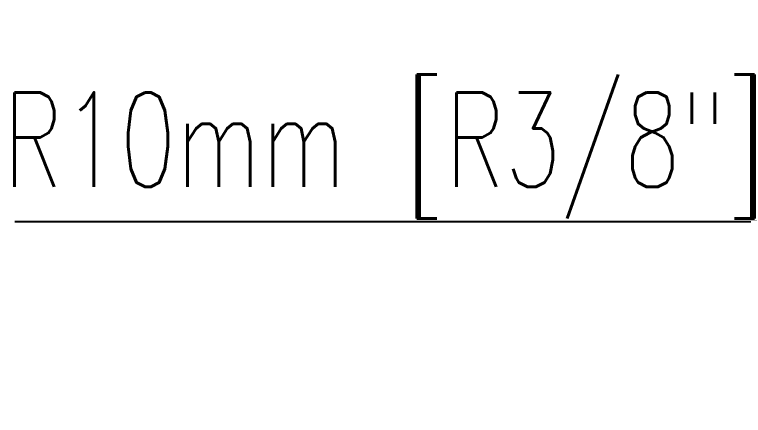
# Model space of a CAD drawing. Header units: millimetres. Extents: x 24811 to 87790, y -117823 to -2257.
# Drawn here: x 86770.6 to 86924.8, y -117229.6 to -117144.8 of the extents above; entities that cross this region are included whole.
import ezdxf

# ---------------------------------------------------------------- set-up
doc = ezdxf.new("R2010")
doc.units = ezdxf.units.MM
doc.header["$PDSIZE"] = -1
doc.layers.add('尺寸標注', color=1, linetype='Continuous', lineweight=30)
doc.styles.add('DIM', font='txt.shx', dxfattribs={"width": 0.7, "bigfont": 'chineset.shx'})
doc.dimstyles.new('mm+in', dxfattribs={"dimscale": 2, "dimtxt": 10, "dimasz": 9, "dimexe": 1.25, "dimexo": 0.625, "dimgap": 2, "dimtad": 1, "dimtoh": 1, "dimdec": 1, "dimtxsty": 'DIM', "dimcen": 0, "dimclrd": 1, "dimclre": 1, "dimclrt": 3, "dimadec": 0, "dimazin": 0, "dimtfac": 1, "dimtdec": 1, "dimtmove": 0, "dimatfit": 3, "dimfxl": 1, "dimarcsym": 0})

# ---------------------------------------------------------------- blocks, each defined once
blk = doc.blocks.new('*D71')
at = {"layer": 'Defpoints', "color": 0}
for p in [(86947.31, -117220.71), (86951.83, -117229.63)]:
    blk.add_point(p, dxfattribs=at)
at = {"layer": '尺寸標注', "color": 1, "lineweight": -2}
for p, q in [((86770.69, -117188.61), (86931.02, -117188.61)), ((86931.02, -117188.61), (86939.17, -117204.66)), ((86951.83, -117229.63), (86947.31, -117220.71))]:
    blk.add_line(p, q, dxfattribs=at)
at = {"layer": '尺寸標注', "color": 1}
blk.add_solid([(86941.84, -117203.3), (86936.49, -117206.02), (86947.31, -117220.71)], dxfattribs=at)
at = {"layer": '尺寸標注', "color": 3, "insert": (86848.85, -117174.61), "char_height": 20, "attachment_point": 5, "style": 'DIM'}
blk.add_mtext('R10mm [R3/8"]', dxfattribs=at)

msp = doc.modelspace()

# ---------------------------------------------------------------- dimensions: what is measured, and where the dimension line sits
at = {"layer": '尺寸標注', "color": 0}
dim = msp.add_radius_dim(center=(86951.83, -117229.63), mpoint=(86947.31, -117220.71), dimstyle='mm+in', override={"dimpost": 'mm', "dimtmove": 1, "dimfxl": 0.2}, dxfattribs=at)
dim.commit()
dim.dimension.update_dxf_attribs({"geometry": '*D71', "text_midpoint": (86848.85, -117174.61)})

doc.saveas('drawing.dxf')
